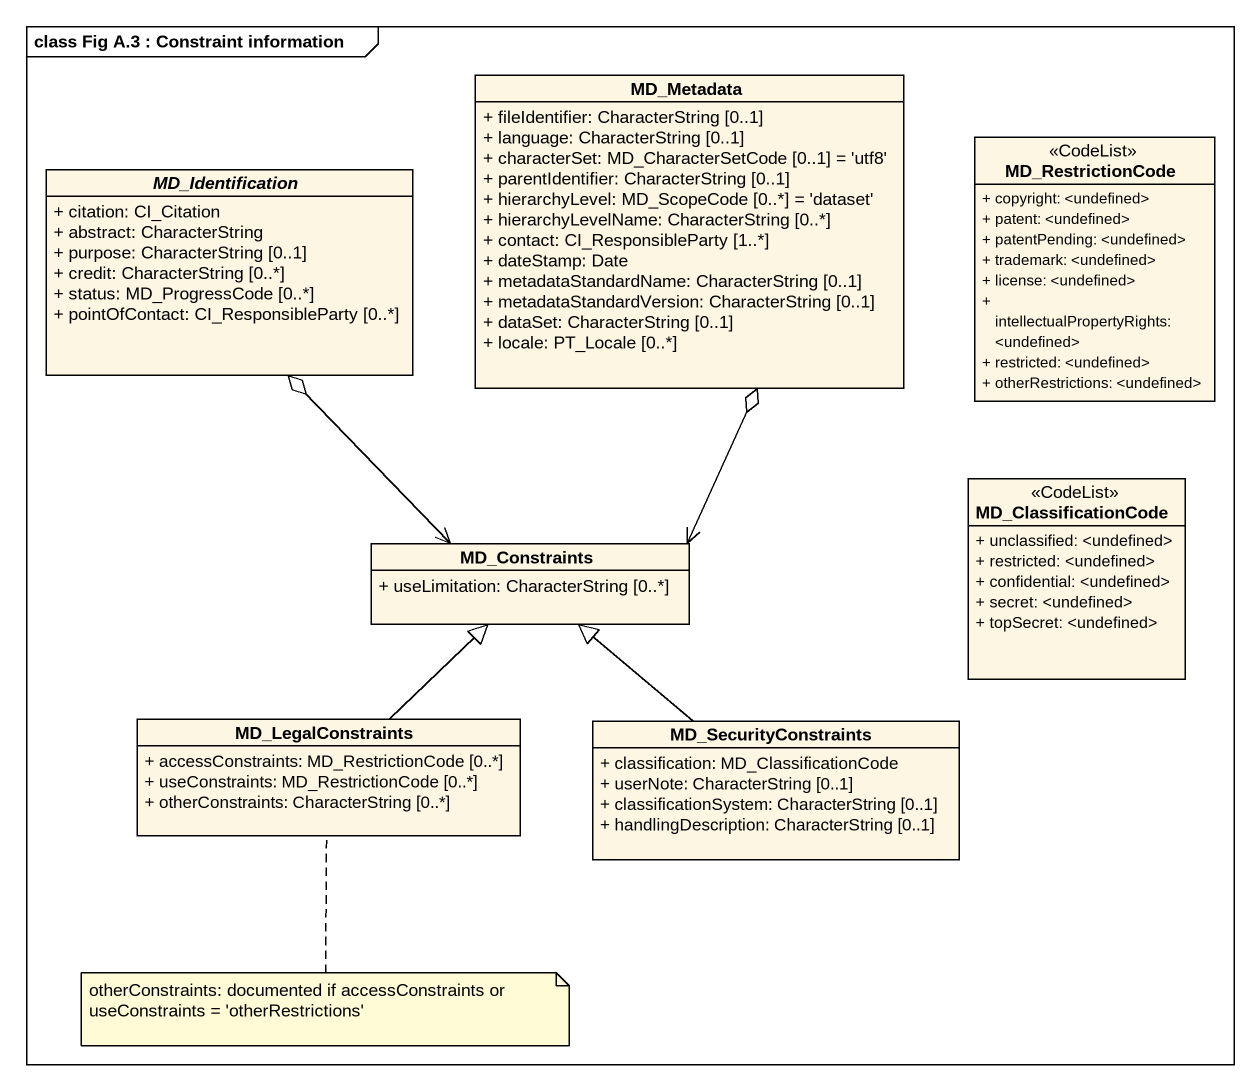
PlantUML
@startuml
mainframe class Fig A.3 : Constraint information
hide circle
hide empty members
skinparam classAttributeIconSize 0
class MD_Metadata {
  + fileIdentifier: CharacterString [0..1]
  + language: CharacterString [0..1]
  + characterSet: MD_CharacterSetCode [0..1] = 'utf8'
  + parentIdentifier: CharacterString [0..1]
  + hierarchyLevel: MD_ScopeCode [0..*] = 'dataset'
  + hierarchyLevelName: CharacterString [0..*]
  + contact: CI_ResponsibleParty [1..*]
  + dateStamp: Date
  + metadataStandardName: CharacterString [0..1]
  + metadataStandardVersion: CharacterString [0..1]
  + dataSet: CharacterString [0..1]
  + locale: PT_Locale [0..*]
}
class MD_RestrictionCode <<CodeList>> {
  + copyright: <undefined>
  + patent: <undefined>
  + patentPending: <undefined>
  + trademark: <undefined>
  + license: <undefined>
  + intellectualPropertyRights: <undefined>
  + restricted: <undefined>
  + otherRestrictions: <undefined>
}
abstract class MD_Identification {
  + citation: CI_Citation
  + abstract: CharacterString
  + purpose: CharacterString [0..1]
  + credit: CharacterString [0..*]
  + status: MD_ProgressCode [0..*]
  + pointOfContact: CI_ResponsibleParty [0..*]
}
class MD_ClassificationCode <<CodeList>> {
  + unclassified: <undefined>
  + restricted: <undefined>
  + confidential: <undefined>
  + secret: <undefined>
  + topSecret: <undefined>
}
class MD_Constraints {
  + useLimitation: CharacterString [0..*]
}
class MD_LegalConstraints {
  + accessConstraints: MD_RestrictionCode [0..*]
  + useConstraints: MD_RestrictionCode [0..*]
  + otherConstraints: CharacterString [0..*]
}
class MD_SecurityConstraints {
  + classification: MD_ClassificationCode
  + userNote: CharacterString [0..1]
  + classificationSystem: CharacterString [0..1]
  + handlingDescription: CharacterString [0..1]
}
MD_Constraints <-up-o MD_Metadata
MD_Constraints <-up-o MD_Identification
MD_LegalConstraints -up-|> MD_Constraints
MD_SecurityConstraints -up-|> MD_Constraints
note bottom of MD_LegalConstraints : otherConstraints: documented if accessConstraints or useConstraints = 'otherRestrictions'
@enduml
